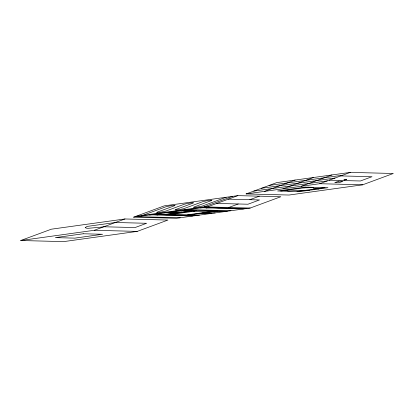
<?xml version="1.0" encoding="UTF-8"?>
<svg xmlns="http://www.w3.org/2000/svg" width="414" height="414" viewBox="0 0 414 414"><rect width="100%" height="100%" fill="white"/><g stroke="black" fill="none" stroke-linecap="round" stroke-linejoin="round"><path stroke-width="0.62" d="M343.967 179.862L346.715 179.562M346.715 179.686L343.972 179.981M20.7 240.513L51.362 229.19L124.971 218.965L167.918 220.062L137.257 231.39L63.647 241.616L20.7 240.513L94.309 230.287L137.257 231.39M94.309 230.287L124.971 218.965M133.624 217.179L164.286 205.856L237.89 195.631L280.837 196.728L250.175 208.051L176.566 218.276L133.624 217.179L207.228 206.953L237.89 195.631M141.36 215.865L164.917 207.16C165.543 206.503 178.801 204.185 174.118 205.882L157.662 211.963C152.978 213.66 166.237 211.342 166.863 210.685L183.319 204.604C183.945 203.947 197.204 201.628 192.52 203.326L176.064 209.406C171.38 211.104 184.639 208.785 185.265 208.128L201.721 202.048C202.348 201.39 215.606 199.072 210.923 200.769L194.466 206.85C189.783 208.547 203.041 206.229 203.667 205.572L226.184 197.255M135.864 216.351L204.086 206.871L232.508 196.376M171.587 214.385L193.747 211.306L196.107 210.431L168.281 214.297M246.082 193.938L276.743 182.61L350.353 172.384L393.3 173.487L362.638 184.81L289.029 195.035L246.082 193.938L319.691 183.712L362.638 184.81M264.484 191.382L295.146 180.054M228.704 207.502L238.236 203.983M249.828 199.698L259.366 196.179M282.886 188.825L313.548 177.497M301.288 186.269L331.95 174.941M319.691 183.712L350.353 172.384M269.079 185.441L342.688 175.215M261.415 188.272L335.024 178.051M253.746 191.102L327.355 180.882M280.739 191.056L308.57 187.19M297.009 191.475L324.84 187.609M166.133 214.245L193.964 210.379M187.687 214.794L215.518 210.928M189.835 214.85L217.666 210.985M200.36 207.906L203.072 207.797A13.191 1.423 -7.4 0 1 205.401 207.859L206.57 208.066M149.444 214.98L152.342 214.876A15.779 1.703 -7.4 0 1 154.893 214.938L157.154 215.13M226.282 208.521L225.376 208.547A12.104 1.309 -7.4 0 0 224.59 208.371L218.882 208.382A52.33 5.651 -7.4 0 0 206.581 208.061M303.747 187.863L313.227 187.578L313.098 188.049L313.978 188.437L318.806 188.96M309.325 190.28L300.916 190.388A72.155 7.794 -7.4 0 0 288.656 190.989L287.59 190.963A12.172 1.314 -7.4 0 0 287.073 190.554L285.562 190.388M340.82 175.909L372 176.706L360.403 180.985L329.228 180.188M228.357 199.15L259.537 199.946L247.945 204.226L216.765 203.429M204.086 206.871L250.175 208.051M203.553 207.466L246.501 208.563M188.018 209.624L230.965 210.721M184.339 210.131L227.286 211.233M193.747 211.306L209.851 211.714M172.265 211.808L181.886 212.056M205.587 212.661L215.213 212.91M168.586 212.32L178.206 212.568M201.913 213.174L211.533 213.417M156.513 213.997L199.455 215.099M152.833 214.509L195.781 215.606M137.298 216.667L180.245 217.764M192.179 210.628L186.745 210.664A52.713 5.692 -7.4 0 0 182.693 210.364M243.308 209.003L241.952 208.791A15.779 1.703 -7.4 0 0 239.401 208.728L236.021 208.77A42.709 4.611 -7.4 0 0 226.287 208.521M192.391 216.077L191.221 215.87A13.191 1.423 -7.4 0 0 188.893 215.808L186.181 215.917A52.33 5.651 -7.4 0 0 173.88 215.601L169.507 215.337A12.104 1.309 -7.4 0 0 167.375 215.44L166.889 215.378A42.709 4.611 -7.4 0 0 157.16 215.125M166.697 212.584A14.459 1.563 -7.4 0 1 168.312 212.827A52.267 5.646 -7.4 0 1 176.333 212.827M200.065 213.427A43.051 4.647 -7.4 0 1 204.744 213.759M216.056 211.207A12.575 1.356 -7.4 0 1 218.147 211.466A42.865 4.632 -7.4 0 1 225.646 211.456M204.744 213.764A16.581 1.791 -7.4 0 1 209.665 213.676M85.217 227.669L86.686 228.223A11.338 1.226 -7.4 0 0 88.472 228.269L100.752 227.182A27.598 2.981 -7.4 0 0 103.842 226.768L135.021 227.565L146.613 223.286L115.439 222.489L87.608 226.354A27.598 2.981 -7.4 0 0 86.428 226.82L85.217 227.669M338.724 181.172L334.771 182.631L338.988 182.74L342.947 181.28L338.724 181.172M305.428 187.112L277.597 190.978L300.15 191.553L327.981 187.687L305.428 187.112M83.188 233.77L55.357 237.636L74.768 238.133L102.6 234.267L83.188 233.77"/></g></svg>
